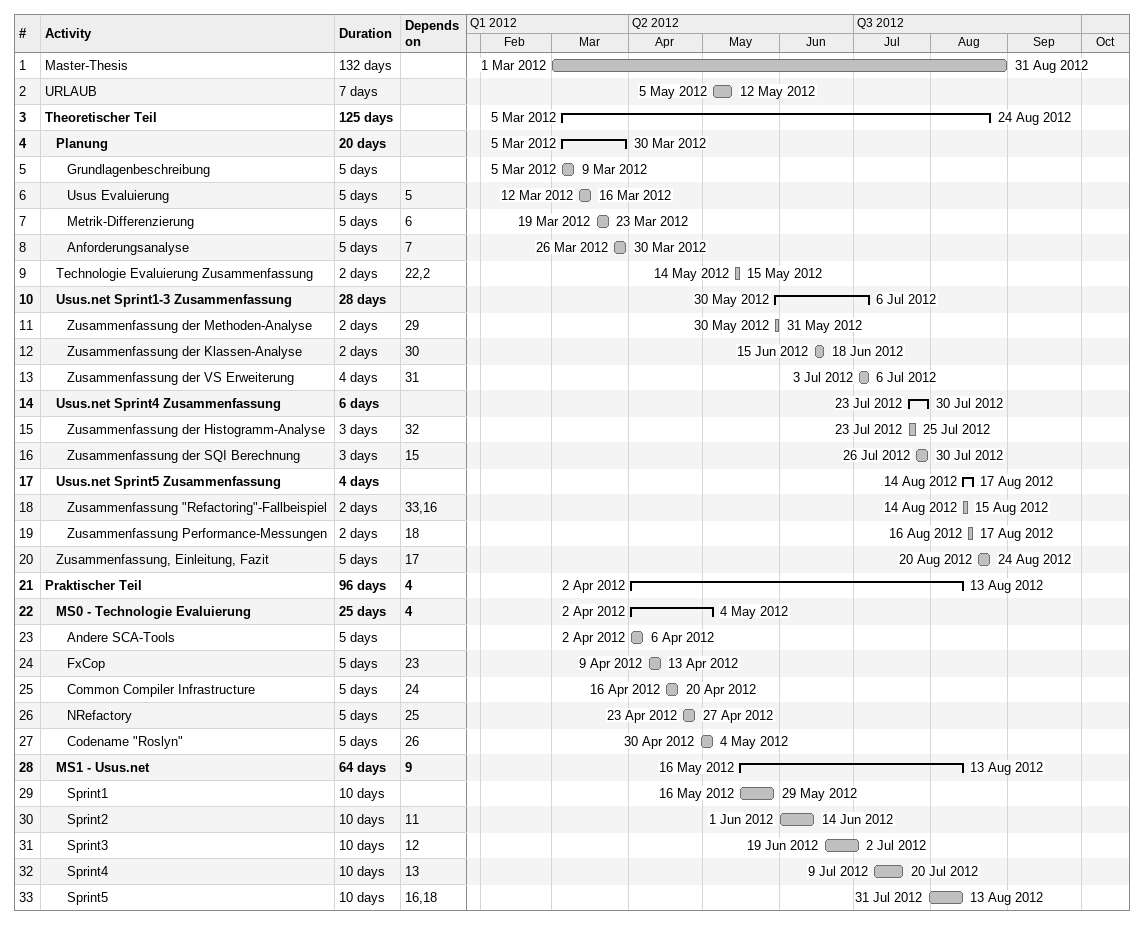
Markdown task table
| ID | Level | Task | Duration | Start | Finish | Predecessors |
|---|---|---|---|---|---|---|
| 1 | 1 | Master-Thesis | 132d | 2012-03-01 | 2012-08-31 |  |
| 2 | 1 | URLAUB | 7d | 2012-05-05 | 2012-05-12 |  |
| 3 | 1 | **Theoretischer Teil** | 125d | 2012-03-05 | 2012-08-24 |  |
| 4 | 2 | **Planung** | 20d | 2012-03-05 | 2012-03-30 |  |
| 5 | 3 | Grundlagenbeschreibung | 5d | 2012-03-05 | 2012-03-09 |  |
| 6 | 3 | Usus Evaluierung | 5d | 2012-03-12 | 2012-03-16 | 5 |
| 7 | 3 | Metrik-Differenzierung | 5d | 2012-03-19 | 2012-03-23 | 6 |
| 8 | 3 | Anforderungsanalyse | 5d | 2012-03-26 | 2012-03-30 | 7 |
| 9 | 2 | Technologie Evaluierung Zusammenfassung | 2d | 2012-05-14 | 2012-05-15 | 22, 2 |
| 10 | 2 | **Usus.net Sprint1-3 Zusammenfassung** | 28d | 2012-05-30 | 2012-07-06 |  |
| 11 | 3 | Zusammenfassung der Methoden-Analyse | 2d | 2012-05-30 | 2012-05-31 | 29 |
| 12 | 3 | Zusammenfassung der Klassen-Analyse | 2d | 2012-06-15 | 2012-06-18 | 30 |
| 13 | 3 | Zusammenfassung der VS Erweiterung | 4d | 2012-07-03 | 2012-07-06 | 31 |
| 14 | 2 | **Usus.net Sprint4 Zusammenfassung** | 6d | 2012-07-23 | 2012-07-30 |  |
| 15 | 3 | Zusammenfassung der Histogramm-Analyse | 3d | 2012-07-23 | 2012-07-25 | 32 |
| 16 | 3 | Zusammenfassung der SQI Berechnung | 3d | 2012-07-26 | 2012-07-30 | 15 |
| 17 | 2 | **Usus.net Sprint5 Zusammenfassung** | 4d | 2012-08-14 | 2012-08-17 |  |
| 18 | 3 | Zusammenfassung "Refactoring"-Fallbeispiel | 2d | 2012-08-14 | 2012-08-15 | 33, 16 |
| 19 | 3 | Zusammenfassung Performance-Messungen | 2d | 2012-08-16 | 2012-08-17 | 18 |
| 20 | 2 | Zusammenfassung, Einleitung, Fazit | 5d | 2012-08-20 | 2012-08-24 | 17 |
| 21 | 1 | **Praktischer Teil** | 96d | 2012-04-02 | 2012-08-13 | 4 |
| 22 | 2 | **MS0 - Technologie Evaluierung** | 25d | 2012-04-02 | 2012-05-04 | 4 |
| 23 | 3 | Andere SCA-Tools | 5d | 2012-04-02 | 2012-04-06 |  |
| 24 | 3 | FxCop | 5d | 2012-04-09 | 2012-04-13 | 23 |
| 25 | 3 | Common Compiler Infrastructure | 5d | 2012-04-16 | 2012-04-20 | 24 |
| 26 | 3 | NRefactory | 5d | 2012-04-23 | 2012-04-27 | 25 |
| 27 | 3 | Codename "Roslyn" | 5d | 2012-04-30 | 2012-05-04 | 26 |
| 28 | 2 | **MS1 - Usus.net** | 64d | 2012-05-16 | 2012-08-13 | 9 |
| 29 | 3 | Sprint1 | 10d | 2012-05-16 | 2012-05-29 |  |
| 30 | 3 | Sprint2 | 10d | 2012-06-01 | 2012-06-14 | 11 |
| 31 | 3 | Sprint3 | 10d | 2012-06-19 | 2012-07-02 | 12 |
| 32 | 3 | Sprint4 | 10d | 2012-07-09 | 2012-07-20 | 13 |
| 33 | 3 | Sprint5 | 10d | 2012-07-31 | 2012-08-13 | 16, 18 |
